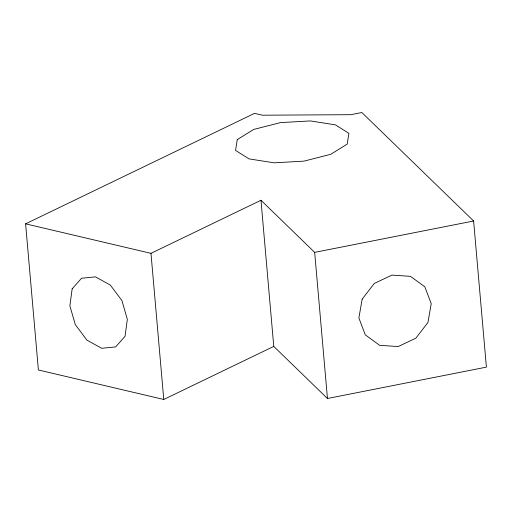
<?xml version="1.0" encoding="UTF-8"?>
<svg xmlns="http://www.w3.org/2000/svg" width="512" height="512" viewBox="0 0 512 512"><rect width="100%" height="100%" fill="white"/><g stroke="black" fill="none" stroke-linecap="round" stroke-linejoin="round"><path stroke-width="0.77" d="M25.6 223.834L254.541 113.357L262.381 115.206L350.886 114.688L361.85 112.525L473.613 220.992L486.4 367.13L327.456 398.502L273.766 346.4L260.979 200.262L150.982 253.344L25.6 223.834L38.387 369.971L163.77 399.475L273.766 346.4M260.979 200.262L314.669 252.371L473.613 220.992M314.669 252.371L327.456 398.502M150.982 253.344L163.77 399.475M72.154 288.864L69.869 305.818L75.283 324.582L86.944 340.134L101.728 348.301L115.674 346.893L125.05 336.294L127.334 319.341L121.926 300.576L110.266 285.024L95.475 276.858L81.53 278.259L72.154 288.864M237.254 139.622L235.546 150.4L249.024 158.886L274.08 162.822L304 161.139L330.758 154.298L347.194 144.128L348.902 133.35L335.424 124.858L310.368 120.928L280.454 122.605L253.69 129.446L237.254 139.622M362.163 299.155L358.88 317.971L365.293 334.874L379.674 345.338L398.182 346.554L415.846 338.195L427.942 322.509L431.226 303.686L424.819 286.784L410.432 276.326L391.93 275.11L374.259 283.462L362.163 299.155"/></g></svg>
